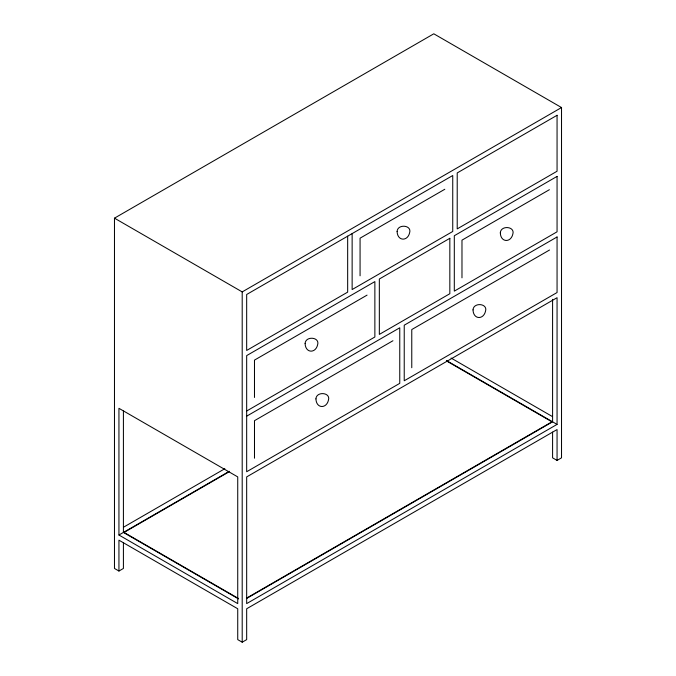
<?xml version="1.0" encoding="UTF-8"?>
<svg xmlns="http://www.w3.org/2000/svg" width="676" height="676" viewBox="0 0 676 676"><rect width="100%" height="100%" fill="white"/><g stroke="black" fill="none" stroke-linecap="round" stroke-linejoin="round"><path stroke-width="1.01" d="M123.412 542.743L123.412 568.457L118.942 571.034L114.472 568.457L114.472 218.162L433.798 33.8L561.528 107.543L561.528 457.838L557.058 460.415L552.588 457.838L552.588 432.125M114.472 218.162L242.202 291.905L561.528 107.543M444.808 189.263L360.071 238.18L360.071 275.808M549.385 189.702L461.978 240.157L461.978 277.836M367.06 295.125L254.48 360.114L254.48 397.48M246.672 411.008L374.867 336.994L374.867 281.596L246.672 355.601L246.672 471.738L399.761 383.351L399.761 327.784L246.672 416.171M549.52 250.019L411.769 329.55L411.769 367.727M392.942 340.746L254.489 420.683L254.489 458.21M123.505 527.221L224.838 468.713M118.942 535.02L237.732 603.6L237.732 476.901L118.942 408.321L118.942 535.02L229.308 471.299M229.13 471.772L124.054 532.434L238.569 598.547M246.774 598.015L551.946 421.816L446.523 360.95M246.765 598.378L552.588 421.816L552.588 299.35M557.058 424.401L246.672 603.6L246.672 476.901L557.058 297.702L557.058 424.401L446.591 360.621M118.942 571.034L118.942 540.175L237.732 608.763L237.732 639.623L242.202 642.2L246.672 639.623L246.672 608.763L557.058 429.564L557.058 460.415M451.061 358.043L552.486 416.602M238.543 598.911L123.412 532.434L123.412 411.016M352.137 233.6L352.137 289.556L452.743 231.471L452.743 175.515L246.672 294.491L246.672 350.447L347.667 292.133L347.667 236.177M242.202 291.905L242.202 642.2M305.104 343.509C305.417 353.354 315.667 353.556 317.61 344.802C320.128 336.91 305.51 335.727 305.104 343.509M315.929 398.874C316.241 408.718 326.491 408.921 328.443 400.167C330.953 392.274 316.334 391.091 315.929 398.874M397.099 231.488C397.42 241.34 407.67 241.543 409.614 232.781C412.123 224.897 397.505 223.705 397.099 231.488M473.014 309.878C473.327 319.723 483.577 319.925 485.52 311.171C488.038 303.279 473.42 302.096 473.014 309.878M500.316 232.831C500.629 242.676 510.879 242.878 512.822 234.124C515.34 226.232 500.722 225.049 500.316 232.831M557.058 115.292L457.213 172.938L457.213 228.894L557.058 171.239L557.058 115.292M449.836 238.307L379.337 279.011L379.337 334.409L449.836 293.714L449.836 238.307M557.058 176.402L454.306 235.73L454.306 291.128L557.058 231.809L557.058 176.402M557.058 236.972L404.231 325.198L404.231 380.774L557.058 292.539L557.058 236.972"/></g></svg>
